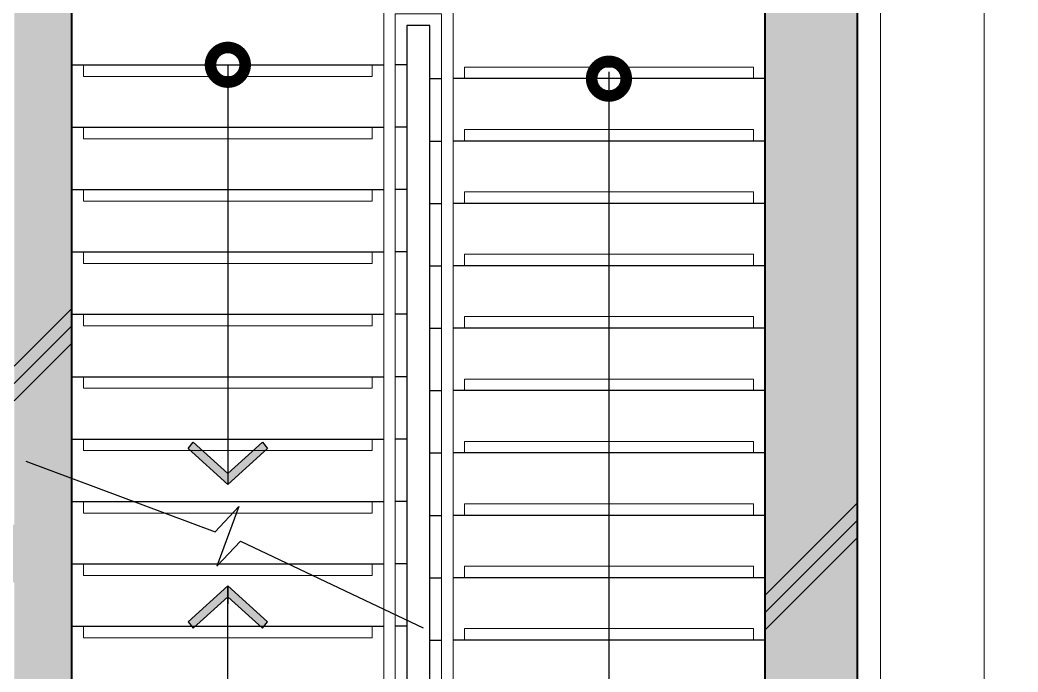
# Model space of a CAD drawing. Header units: millimetres. Extents: x 4003075 to 5615882, y 1445368 to 2591247.
# Drawn here: x 5439400 to 5443721, y 2448279 to 2451102 of the extents above; entities that cross this region are included whole.
import ezdxf

# ---------------------------------------------------------------- set-up
doc = ezdxf.new("R2010")
doc.units = ezdxf.units.MM
for name, color, linetype, lineweight in [('XR-평면도$0$A-CNTL', 9, 'Continuous', 15), ('XR-평면도$0$A-CONC-LIN1', 9, 'Continuous', 40), ('XR-평면도$0$A-ELEV-LIN3', 9, 'Continuous', 18), ('XR-평면도$0$A-SSXM-STAIR', 9, 'Continuous', 25), ('XR-평면도$0$A-SSXS-HAND', 9, 'Continuous', 20), ('XR-평면도$0$A-XXXX-HATC', 9, 'Continuous', 18), ('XR-평면도$0$A-XXXX-SYMB', 9, 'Continuous', 25)]:
    doc.layers.add(name, color=color, linetype=linetype, lineweight=lineweight)
doc.layers.add('XR-평면도$0$A-CONC-SOLD', color=9, linetype='Continuous')

# ---------------------------------------------------------------- blocks, each defined once
blk = doc.blocks.new('XR-평면도$0$ARROW')
blk.add_lwpolyline([(-0.002, 0.87), (0.738, 0), (-0.002, -0.87), (0.15, -1), (1, 0), (0.15, 1)], close=True)
for points in [[(-0.002, 0.87), (0.15, 1), (0.738, 0), (1, 0)], [(0.738, 0), (1, 0), (-0.002, -0.87), (0.15, -1)]]:
    blk.add_solid(points)
blk = doc.blocks.new('XR-평면도$0$계단실(기준층)230530')
at = {"layer": 'XR-평면도$0$A-ELEV-LIN3'}
for points in [[(-3342541.1, 1627210.6), (-3342541.1, 1627160.6), (-3341291.1, 1627160.6), (-3341291.1, 1627210.6)], [(-3339641.1, 1627150.6), (-3339641.1, 1627200.6), (-3340891.1, 1627200.6), (-3340891.1, 1627150.6)], [(-3342541.1, 1626940.6), (-3342541.1, 1626890.6), (-3341291.1, 1626890.6), (-3341291.1, 1626940.6)], [(-3339641.1, 1626880.6), (-3339641.1, 1626930.6), (-3340891.1, 1626930.6), (-3340891.1, 1626880.6)], [(-3342541.1, 1626670.6), (-3342541.1, 1626620.6), (-3341291.1, 1626620.6), (-3341291.1, 1626670.6)], [(-3339641.1, 1626610.6), (-3339641.1, 1626660.6), (-3340891.1, 1626660.6), (-3340891.1, 1626610.6)], [(-3342541.1, 1626400.6), (-3342541.1, 1626350.6), (-3341291.1, 1626350.6), (-3341291.1, 1626400.6)], [(-3339641.1, 1626340.6), (-3339641.1, 1626390.6), (-3340891.1, 1626390.6), (-3340891.1, 1626340.6)], [(-3342541.1, 1626130.6), (-3342541.1, 1626080.6), (-3341291.1, 1626080.6), (-3341291.1, 1626130.6)], [(-3339641.1, 1626070.6), (-3339641.1, 1626120.6), (-3340891.1, 1626120.6), (-3340891.1, 1626070.6)], [(-3342541.1, 1625860.6), (-3342541.1, 1625810.6), (-3341291.1, 1625810.6), (-3341291.1, 1625860.6)], [(-3339641.1, 1625800.6), (-3339641.1, 1625850.6), (-3340891.1, 1625850.6), (-3340891.1, 1625800.6)], [(-3342541.1, 1625590.6), (-3342541.1, 1625540.6), (-3341291.1, 1625540.6), (-3341291.1, 1625590.6)], [(-3339641.1, 1625530.6), (-3339641.1, 1625580.6), (-3340891.1, 1625580.6), (-3340891.1, 1625530.6)], [(-3342541.1, 1625320.6), (-3342541.1, 1625270.6), (-3341291.1, 1625270.6), (-3341291.1, 1625320.6)], [(-3339641.1, 1625260.6), (-3339641.1, 1625310.6), (-3340891.1, 1625310.6), (-3340891.1, 1625260.6)], [(-3342541.1, 1625050.6), (-3342541.1, 1625000.6), (-3341291.1, 1625000.6), (-3341291.1, 1625050.6)], [(-3339641.1, 1624990.6), (-3339641.1, 1625040.6), (-3340891.1, 1625040.6), (-3340891.1, 1624990.6)], [(-3342541.1, 1624780.6), (-3342541.1, 1624730.6), (-3341291.1, 1624730.6), (-3341291.1, 1624764.7)], [(-3341291.1, 1624764.7), (-3341291.1, 1624780.6)], [(-3339641.1, 1624720.6), (-3339641.1, 1624770.6), (-3340891.1, 1624770.6), (-3340891.1, 1624720.6)]]:
    blk.add_lwpolyline(points, dxfattribs=at)
at = {"layer": 'XR-평면도$0$A-SSXM-STAIR'}
for points in [[(-3341141.1, 1627380.6), (-3341141.1, 1623470.6), (-3341041.1, 1623470.6), (-3341041.1, 1627380.6), (-3341141.1, 1627380.6)], [(-3342591.1, 1627210.6), (-3341241.1, 1627210.6)], [(-3341141.1, 1627210.6), (-3341191.1, 1627210.6)], [(-3341041.1, 1627150.6), (-3340991.1, 1627150.6)], [(-3341041.1, 1627150.6), (-3340991.1, 1627150.6)], [(-3339591.1, 1627150.6), (-3340941.1, 1627150.6)], [(-3342591.1, 1626940.6), (-3341241.1, 1626940.6)], [(-3341141.1, 1626940.6), (-3341191.1, 1626940.6)], [(-3341041.1, 1626880.6), (-3340991.1, 1626880.6)], [(-3341041.1, 1626880.6), (-3340991.1, 1626880.6)], [(-3339591.1, 1626880.6), (-3340941.1, 1626880.6)], [(-3342591.1, 1626670.6), (-3341241.1, 1626670.6)], [(-3341141.1, 1626670.6), (-3341191.1, 1626670.6)], [(-3341041.1, 1626610.6), (-3340991.1, 1626610.6)], [(-3341041.1, 1626610.6), (-3340991.1, 1626610.6)], [(-3339591.1, 1626610.6), (-3340941.1, 1626610.6)], [(-3342591.1, 1626400.6), (-3341241.1, 1626400.6)], [(-3341141.1, 1626400.6), (-3341191.1, 1626400.6)], [(-3341041.1, 1626340.6), (-3340991.1, 1626340.6)], [(-3341041.1, 1626340.6), (-3340991.1, 1626340.6)], [(-3339591.1, 1626340.6), (-3340941.1, 1626340.6)], [(-3342591.1, 1626130.6), (-3341241.1, 1626130.6)], [(-3341141.1, 1626130.6), (-3341191.1, 1626130.6)], [(-3341041.1, 1626070.6), (-3340991.1, 1626070.6)], [(-3341041.1, 1626070.6), (-3340991.1, 1626070.6)], [(-3339591.1, 1626070.6), (-3340941.1, 1626070.6)], [(-3342591.1, 1625860.6), (-3341241.1, 1625860.6)], [(-3341141.1, 1625860.6), (-3341191.1, 1625860.6)], [(-3341041.1, 1625800.6), (-3340991.1, 1625800.6)], [(-3341041.1, 1625800.6), (-3340991.1, 1625800.6)], [(-3339591.1, 1625800.6), (-3340941.1, 1625800.6)], [(-3342591.1, 1625590.6), (-3341241.1, 1625590.6)], [(-3341141.1, 1625590.6), (-3341191.1, 1625590.6)], [(-3341041.1, 1625530.6), (-3340991.1, 1625530.6)], [(-3341041.1, 1625530.6), (-3340991.1, 1625530.6)], [(-3339591.1, 1625530.6), (-3340941.1, 1625530.6)], [(-3342591.1, 1625320.6), (-3341241.1, 1625320.6)], [(-3341141.1, 1625320.6), (-3341191.1, 1625320.6)], [(-3341041.1, 1625260.6), (-3340991.1, 1625260.6)], [(-3341041.1, 1625260.6), (-3340991.1, 1625260.6)], [(-3339591.1, 1625260.6), (-3340941.1, 1625260.6)], [(-3342591.1, 1625050.6), (-3341241.1, 1625050.6)], [(-3341141.1, 1625050.6), (-3341191.1, 1625050.6)], [(-3341041.1, 1624990.6), (-3340991.1, 1624990.6)], [(-3341041.1, 1624990.6), (-3340991.1, 1624990.6)], [(-3339591.1, 1624990.6), (-3340941.1, 1624990.6)], [(-3342591.1, 1624780.6), (-3341241.1, 1624780.6)], [(-3341141.1, 1624780.6), (-3341191.1, 1624780.6)], [(-3341041.1, 1624720.6), (-3340991.1, 1624720.6)], [(-3341041.1, 1624720.6), (-3340991.1, 1624720.6)], [(-3339591.1, 1624720.6), (-3340941.1, 1624720.6)]]:
    blk.add_lwpolyline(points, dxfattribs=at)
at = {"layer": 'XR-평면도$0$A-SSXS-HAND'}
for points in [[(-3341241.1, 1624710.9), (-3341241.1, 1623370.6), (-3340941.1, 1623370.6), (-3340941.1, 1627480.6), (-3341241.1, 1627480.6), (-3341241.1, 1624710.9)], [(-3341191.1, 1624687.2), (-3341191.1, 1623420.6), (-3340991.1, 1623420.6), (-3340991.1, 1627430.6), (-3341191.1, 1627430.6), (-3341191.1, 1624687.2)]]:
    blk.add_lwpolyline(points, dxfattribs=at)
at = {"layer": 'XR-평면도$0$A-XXXX-SYMB', "const_width": 150}
for points in [[(-3341891.1, 1627210.6, 1), (-3341941.1, 1627210.6, 1)], [(-3340241.1, 1627150.6, 1), (-3340291.1, 1627150.6, 1)]]:
    blk.add_lwpolyline(points, format="xyb", close=True, dxfattribs=at)
at = {"layer": 'XR-평면도$0$A-XXXX-SYMB'}
for points in [[(-3340266.5, 1627180.2), (-3340266.5, 1622865.2), (-3341916.5, 1622865.2), (-3341916.1, 1624955.9)], [(-3341916.1, 1627210.6), (-3341916.1, 1625394)], [(-3342791.1, 1625495.3), (-3341971.4, 1625189.6), (-3341868.1, 1625298.2), (-3341964.1, 1625039.9), (-3341860.7, 1625148.5), (-3341070.2, 1624773.3)], [(-3341916.1, 1624955.9), (-3341916.1, 1624877.6)]]:
    blk.add_lwpolyline(points, dxfattribs=at)
at = {"layer": 'XR-평면도$0$A-XXXX-SYMB', "yscale": 172.3206394866575, "zscale": 183.004177226685}
for p, xscale, rotation in [((-3341916.1, 1625577), -183.004177226685, 89.99999999999994), ((-3341916.1, 1624772.9), 183.004177226685, 89.99999999999999)]:
    blk.add_blockref('XR-평면도$0$ARROW', p, dxfattribs=dict(at, xscale=xscale, rotation=rotation))
blk = doc.blocks.new('XR-평면도$0$중심선(210216)')
at = {"layer": 'XR-평면도$0$A-CNTL', "ltscale": 300}
blk.add_lwpolyline([(121000, 206000), (121000, -10000)], dxfattribs=at)
blk = doc.blocks.new('XR-평면도$0$CORE_02_05_B2 3F에서8F (230330)')
at = {"layer": 'XR-평면도$0$A-CONC-SOLD'}
h = blk.add_hatch(dxfattribs=at)
h.set_pattern_fill('CONC', color=256, scale=100)
h.set_pattern_definition([(45, (-237243, -745220.6), (-2121.32, 2121.32), []), (45, (-237243, -745145.6), (-2121.32, 2121.32), []), (45, (-237243, -745070.6), (-2121.32, 2121.32), [])])
h.paths.add_polyline_path([(9500, 12000), (9500, 11800), (9900, 11800), (9900, 12400), (5800, 12400), (5800, 12000)], flags=17)
h.paths.add_polyline_path([(2250, 3450), (2250, 6825), (1900, 6825), (1900, 6575), (2000, 6575), (2000, 3450), (400, 3450), (400, 6575), (1285, 6575), (1285, 6825), (400, 6825), (400, 8250), (775, 8250), (775, 8500), (400, 8500), (400, 12000), (1900, 12000), (1900, 8500), (1375, 8500), (1375, 8250), (4250, 8250), (4250, 9200), (4000, 9200), (4000, 8500), (2150, 8500), (2150, 12000), (4000, 12000), (4000, 9800), (4250, 9800), (4250, 12000), (4700, 12000), (4700, 12400), (0, 12400), (0, 0), (9900, 0), (9900, 10685), (9500, 10685), (9500, 10000), (6250, 10000), (6250, 9600), (6500, 9600), (6500, 9750), (9500, 9750), (9500, 7250), (7700, 7250), (7700, 7000), (9500, 7000), (9500, 400), (6500, 400), (6500, 7000), (6600, 7000), (6600, 7250), (6500, 7250), (6500, 8500), (6250, 8500), (6250, 3450), (5800, 3450), (5800, 3200), (6250, 3200), (6250, 400), (3500, 400), (3500, 1400), (3250, 1400), (3250, 400), (400, 400), (400, 3200), (3250, 3200), (3250, 2700), (3500, 2700), (3500, 3200), (4700, 3200), (4700, 3450)])
at = {"layer": 'XR-평면도$0$A-XXXX-HATC'}
h = blk.add_hatch(color=253, dxfattribs=at)
h.dxf.hatch_style = 1
h.paths.add_polyline_path([(0, 12400), (0, 0), (9900, 0), (9900, 10685), (9500, 10685), (9500, 10000), (6250, 10000), (6250, 9615), (6500, 9615), (6500, 9750), (9500, 9750), (9500, 7250), (7715, 7250), (7715, 7000), (9500, 7000), (9500, 400), (6500, 400), (6500, 7000), (6585, 7000), (6585, 7250), (6500, 7250), (6500, 8485), (6250, 8485), (6250, 3450), (5815, 3450), (5815, 3200), (6250, 3200), (6250, 400), (3500, 400), (3500, 1200), (3250, 1200), (3250, 400), (400, 400), (400, 3200), (3250, 3200), (3250, 2500), (3500, 2500), (3500, 3200), (4685, 3200), (4685, 3450), (400, 3450), (400, 6575), (1285, 6575), (1285, 6825), (400, 6825), (400, 8250), (760, 8250), (760, 8500), (400, 8500), (400, 12000), (1900, 12000), (1900, 8500), (1390, 8500), (1390, 8250), (4250, 8250), (4250, 9185), (4000, 9185), (4000, 8500), (2150, 8500), (2150, 12000), (4000, 12000), (4000, 9815), (4250, 9815), (4250, 12000), (4685, 12000), (4685, 12400)])
h.paths.add_polyline_path([(5815, 12400), (5815, 12000), (9500, 12000), (9500, 11815), (9900, 11815), (9900, 12400)])
h.paths.add_polyline_path([(2250, 3450), (2250, 6825), (1915, 6825), (1915, 6575), (2000, 6575), (2000, 3450)])
at = {"layer": 'XR-평면도$0$A-CONC-LIN1'}
for points in [[(9900, 10685), (9900, 0), (0, 0), (0, 12400), (4685, 12400)], [(9500, 7000), (9500, 400), (6500, 400), (6500, 7000)]]:
    blk.add_lwpolyline(points, dxfattribs=at)

msp = doc.modelspace()

# ---------------------------------------------------------------- linework, layer by layer
at = {"layer": 'XR-평면도$0$A-ELEV-LIN3'}
for points in [[(5363175, 2444567.6), (5364575, 2444567.6), (5364575, 2445467.6), (5377025, 2445467.6), (5377025, 2444867.6), (5378125, 2444867.6), (5378125, 2446367.6), (5377025, 2446367.6), (5377025, 2457867.6), (5433125, 2457867.6), (5433125, 2446367.6), (5432025, 2446367.6), (5432025, 2444867.6), (5433125, 2444867.6), (5433125, 2445467.6), (5443025, 2445467.6), (5443025, 2444867.6), (5444125, 2444867.6), (5444125, 2446367.6), (5443025, 2446367.6), (5443025, 2457867.6), (5483675, 2457867.6)], [(5363175, 2445967.6), (5363175, 2444567.6), (5364575, 2444567.6), (5364575, 2445467.6), (5377025, 2445467.6), (5377025, 2444867.6), (5378125, 2444867.6), (5378125, 2446367.6), (5377025, 2446367.6), (5377025, 2457867.6), (5433125, 2457867.6), (5433125, 2446367.6), (5432025, 2446367.6), (5432025, 2444867.6), (5433125, 2444867.6), (5433125, 2445467.6), (5443025, 2445467.6), (5443025, 2444867.6), (5444125, 2444867.6), (5444125, 2446367.6), (5443025, 2446367.6), (5443025, 2457867.6), (5483675, 2457867.6)], [(5363175, 2445967.6), (5363175, 2444567.6), (5364575, 2444567.6), (5364575, 2445467.6), (5377025, 2445467.6), (5377025, 2444867.6), (5378125, 2444867.6), (5378125, 2446367.6), (5377025, 2446367.6), (5377025, 2457867.6), (5433125, 2457867.6), (5433125, 2446367.6), (5432025, 2446367.6), (5432025, 2444867.6), (5433125, 2444867.6), (5433125, 2445467.6), (5443025, 2445467.6), (5443025, 2444867.6), (5444125, 2444867.6), (5444125, 2446367.6), (5443025, 2446367.6), (5443025, 2457867.6), (5483675, 2457867.6)], [(5363075, 2444467.6), (5364675, 2444467.6), (5364675, 2445367.6), (5376925, 2445367.6), (5376925, 2444767.6), (5378225, 2444767.6), (5378225, 2446467.6), (5377125, 2446467.6), (5377125, 2457767.6), (5433025, 2457767.6), (5433025, 2446467.6), (5431925, 2446467.6), (5431925, 2444767.6), (5433225, 2444767.6), (5433225, 2445367.6), (5442925, 2445367.6), (5442925, 2444767.6), (5444225, 2444767.6), (5444225, 2446467.6), (5443125, 2446467.6), (5443125, 2457767.6), (5483575, 2457767.6)], [(5363075, 2444467.6), (5364675, 2444467.6), (5364675, 2445367.6), (5376925, 2445367.6), (5376925, 2444767.6), (5378225, 2444767.6), (5378225, 2446467.6), (5377125, 2446467.6), (5377125, 2457767.6), (5433025, 2457767.6), (5433025, 2446467.6), (5431925, 2446467.6), (5431925, 2444767.6), (5433225, 2444767.6), (5433225, 2445367.6), (5442925, 2445367.6), (5442925, 2444767.6), (5444225, 2444767.6), (5444225, 2446467.6), (5443125, 2446467.6), (5443125, 2457767.6), (5483575, 2457767.6)], [(5363075, 2444467.6), (5364675, 2444467.6), (5364675, 2445367.6), (5376925, 2445367.6), (5376925, 2444767.6), (5378225, 2444767.6), (5378225, 2446467.6), (5377125, 2446467.6), (5377125, 2457767.6), (5433025, 2457767.6), (5433025, 2446467.6), (5431925, 2446467.6), (5431925, 2444767.6), (5433225, 2444767.6), (5433225, 2445367.6), (5442925, 2445367.6), (5442925, 2444767.6), (5444225, 2444767.6), (5444225, 2446467.6), (5443125, 2446467.6), (5443125, 2457767.6), (5483575, 2457767.6)]]:
    msp.add_lwpolyline(points, dxfattribs=at)

# ---------------------------------------------------------------- block references
for name, p in [('XR-평면도$0$계단실(기준층)230530', (8782216.1, 823697)), ('XR-평면도$0$계단실(기준층)230530', (8782216.1, 823697)), ('XR-평면도$0$계단실(기준층)230530', (8782216.1, 823697)), ('XR-평면도$0$CORE_02_05_B2 3F에서8F (230330)', (5433125, 2445467.6)), ('XR-평면도$0$CORE_02_05_B2 3F에서8F (230330)', (5433125, 2445467.6)), ('XR-평면도$0$CORE_02_05_B2 3F에서8F (230330)', (5433125, 2445467.6))]:
    msp.add_blockref(name, p)
at = {"layer": 'XR-평면도$0$A-CNTL'}
msp.add_blockref('XR-평면도$0$중심선(210216)', (5322575, 2339367.6), dxfattribs=at)

doc.saveas('drawing.dxf')
